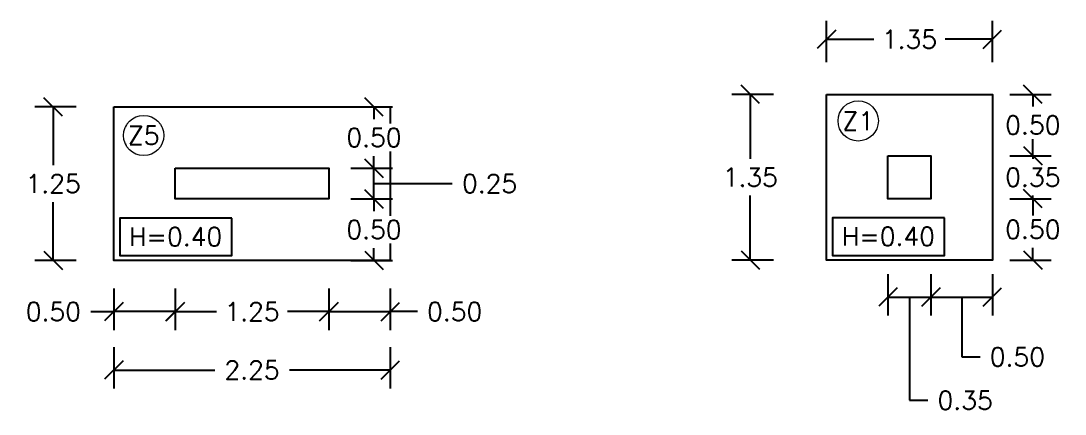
# Model space of a CAD drawing. Header units: metres. Extents: x -25 to 234, y -25 to 53.
# Drawn here: x 119.49 to 127.99, y -23.75 to -20.54 of the extents above; entities that cross this region are included whole.
import ezdxf

# ---------------------------------------------------------------- set-up
doc = ezdxf.new("R2010")
doc.units = ezdxf.units.M
doc.header["$LTSCALE"] = 0.1
doc.header["$MEASUREMENT"] = 0
doc.header["$PDMODE"] = 66
doc.linetypes.add('CONTINUA', pattern=[0])
doc.layers.add('0-S-GRID-IDEN', color=1, linetype='Continuous', lineweight=9)
for name, color, linetype in [('001-DIMTEXTO', 4, 'Continuous'), ('DIMENSIONES', 7, 'Continuous'), ('DIMTEXTO', 4, 'Continuous'), ('ZAPATAS', 6, 'Continuous')]:
    doc.layers.add(name, color=color, linetype=linetype)
doc.styles.add('SMPLEX', font='simplex.shx')
doc.dimstyles.new('DIM-75', dxfattribs={"dimscale": 0.75, "dimtxt": 0.2, "dimasz": 0.2, "dimexe": 0.2, "dimexo": 0.2, "dimgap": 0.1, "dimtad": 0, "dimtih": 1, "dimtoh": 1, "dimzin": 0, "dimdsep": 46, "dimtxsty": 'SMPLEX', "dimblk1": 'OBLIQUE', "dimblk2": 'OBLIQUE', "dimsah": 1, "dimcen": 0.2, "dimclrd": 4, "dimclre": 4, "dimclrt": 4, "dimadec": 0, "dimazin": 0, "dimtfac": 1, "dimtmove": 1, "dimatfit": 3, "dimldrblk": 'OPEN30', "dimfxl": 0.25, "dimfxlon": 1, "dimtfill": 1, "dimtolj": 1, "dimtzin": 0, "dimarcsym": 0})

# ---------------------------------------------------------------- blocks, each defined once
blk = doc.blocks.new('_Oblique')
at = {"color": 0, "linetype": 'ByBlock', "lineweight": -2}
blk.add_line((-0.5, -0.5), (0.5, 0.5), dxfattribs=at)
blk = doc.blocks.new('*D467')
at = {"layer": 'Defpoints', "color": 0, "linetype": 'CONTINUA', "transparency": 16777216}
for p in [(120.7491, -21.995), (121.9991, -21.995), (121.9991, -22.913)]:
    blk.add_point(p, dxfattribs=at)
at = {"layer": 'DIMENSIONES', "color": 4, "linetype": 'CONTINUA', "lineweight": -2, "transparency": 16777216}
for p, q in [((120.7491, -22.7255), (120.7491, -23.063)), ((121.9991, -22.7255), (121.9991, -23.063)), ((120.7491, -22.913), (121.0848, -22.913)), ((121.9991, -22.913), (121.6634, -22.913))]:
    blk.add_line(p, q, dxfattribs=at)
at = {"layer": 'DIMENSIONES', "color": 4, "linetype": 'CONTINUA', "lineweight": -2, "transparency": 16777216, "xscale": 0.15, "yscale": 0.15, "zscale": 0.15, "rotation": 180}
blk.add_blockref('_Oblique', (120.7491, -22.913), dxfattribs=at)
at = {"layer": 'DIMENSIONES', "color": 4, "linetype": 'CONTINUA', "lineweight": -2, "transparency": 16777216, "xscale": 0.15, "yscale": 0.15, "zscale": 0.15}
blk.add_blockref('_Oblique', (121.9991, -22.913), dxfattribs=at)
at = {"layer": 'DIMENSIONES', "color": 4, "linetype": 'CONTINUA', "transparency": 16777216, "insert": (121.3741, -22.913), "char_height": 0.15, "attachment_point": 5, "style": 'SMPLEX', "bg_fill": 3, "box_fill_scale": 1.25, "bg_fill_color": 256, "bg_fill_true_color": 13158600, "bg_fill_transparency": 0}
blk.add_mtext('\\A1;1.25', dxfattribs=at)
blk = doc.blocks.new('_Open30')
at = {"layer": 'DIMTEXTO', "color": 0, "lineweight": -2}
for p, q in [((-1, 0.268), (0, 0)), ((0, 0), (-1, -0.268)), ((0, 0), (-1, 0))]:
    blk.add_line(p, q, dxfattribs=at)
blk = doc.blocks.new('*D471')
at = {"layer": 'Defpoints', "color": 0, "linetype": 'CONTINUA', "transparency": 16777216}
for p in [(126.5491, -21.9928), (126.8991, -21.9928), (126.8991, -22.7945)]:
    blk.add_point(p, dxfattribs=at)
at = {"layer": 'DIMENSIONES', "color": 4, "linetype": 'CONTINUA', "lineweight": -2, "transparency": 16777216}
for p, q in [((126.5491, -22.607), (126.5491, -22.9445)), ((126.8991, -22.607), (126.8991, -22.9445)), ((126.5491, -22.7945), (126.8991, -22.7945)), ((126.7241, -22.7945), (126.7241, -23.6357)), ((126.7241, -23.6357), (126.8741, -23.6357))]:
    blk.add_line(p, q, dxfattribs=at)
at = {"layer": 'DIMENSIONES', "color": 4, "linetype": 'CONTINUA', "lineweight": -2, "transparency": 16777216, "xscale": 0.15, "yscale": 0.15, "zscale": 0.15, "rotation": 180}
blk.add_blockref('_Oblique', (126.5491, -22.7945), dxfattribs=at)
at = {"layer": 'DIMENSIONES', "color": 4, "linetype": 'CONTINUA', "lineweight": -2, "transparency": 16777216, "xscale": 0.15, "yscale": 0.15, "zscale": 0.15}
blk.add_blockref('_Oblique', (126.8991, -22.7945), dxfattribs=at)
at = {"layer": 'DIMENSIONES', "color": 4, "linetype": 'CONTINUA', "transparency": 16777216, "insert": (127.1777, -23.6357), "char_height": 0.15, "attachment_point": 5, "style": 'SMPLEX', "bg_fill": 3, "box_fill_scale": 1.25, "bg_fill_color": 256, "bg_fill_true_color": 13158600, "bg_fill_transparency": 0}
blk.add_mtext('\\A1;0.35', dxfattribs=at)
blk = doc.blocks.new('*D472')
at = {"layer": 'Defpoints', "color": 0, "linetype": 'CONTINUA', "transparency": 16777216}
for p in [(126.8991, -21.6428), (127.7282, -21.6428), (126.8991, -21.9928)]:
    blk.add_point(p, dxfattribs=at)
at = {"layer": 'DIMENSIONES', "color": 4, "linetype": 'CONTINUA', "lineweight": -2, "transparency": 16777216}
for p, q in [((127.7282, -21.6428), (127.7282, -21.4928)), ((127.5407, -21.6428), (127.8782, -21.6428)), ((127.7282, -21.6428), (127.7282, -21.6678)), ((127.5407, -21.9928), (127.8782, -21.9928)), ((127.7282, -21.9928), (127.7282, -21.9678)), ((127.7282, -21.9928), (127.7282, -22.1428))]:
    blk.add_line(p, q, dxfattribs=at)
at = {"layer": 'DIMENSIONES', "color": 4, "linetype": 'CONTINUA', "lineweight": -2, "transparency": 16777216, "xscale": 0.15, "yscale": 0.15, "zscale": 0.15}
for p, rotation in [((127.7282, -21.6428), 270), ((127.7282, -21.9928), 90)]:
    blk.add_blockref('_Oblique', p, dxfattribs=dict(at, rotation=rotation))
at = {"layer": 'DIMENSIONES', "color": 4, "linetype": 'CONTINUA', "transparency": 16777216, "insert": (127.7282, -21.8178), "char_height": 0.15, "attachment_point": 5, "style": 'SMPLEX', "bg_fill": 3, "box_fill_scale": 1.25, "bg_fill_color": 256, "bg_fill_true_color": 13158600, "bg_fill_transparency": 0}
blk.add_mtext('\\A1;0.35', dxfattribs=at)
blk = doc.blocks.new('*D477')
at = {"layer": 'Defpoints', "color": 0, "linetype": 'CONTINUA', "transparency": 16777216}
for p in [(121.9991, -21.745), (122.3664, -21.745), (121.9991, -21.995)]:
    blk.add_point(p, dxfattribs=at)
at = {"layer": 'DIMENSIONES', "color": 4, "linetype": 'CONTINUA', "lineweight": -2, "transparency": 16777216}
for p, q in [((122.1789, -21.745), (122.5164, -21.745)), ((122.3664, -21.995), (122.3664, -21.745)), ((122.3664, -21.87), (122.8539, -21.87)), ((122.8539, -21.87), (123.0039, -21.87)), ((122.1789, -21.995), (122.5164, -21.995))]:
    blk.add_line(p, q, dxfattribs=at)
at = {"layer": 'DIMENSIONES', "color": 4, "linetype": 'CONTINUA', "lineweight": -2, "transparency": 16777216, "xscale": 0.15, "yscale": 0.15, "zscale": 0.15}
for p, rotation in [((122.3664, -21.745), 90), ((122.3664, -21.995), 270)]:
    blk.add_blockref('_Oblique', p, dxfattribs=dict(at, rotation=rotation))
at = {"layer": 'DIMENSIONES', "color": 4, "linetype": 'CONTINUA', "transparency": 16777216, "insert": (123.3074, -21.87), "char_height": 0.15, "attachment_point": 5, "style": 'SMPLEX', "bg_fill": 3, "box_fill_scale": 1.25, "bg_fill_color": 256, "bg_fill_true_color": 13158600, "bg_fill_transparency": 0}
blk.add_mtext('\\A1;0.25', dxfattribs=at)
blk = doc.blocks.new('*D478')
at = {"layer": 'Defpoints', "color": 0, "linetype": 'CONTINUA', "transparency": 16777216}
for p in [(120.2491, -22.495), (122.4991, -22.495), (122.4991, -23.389)]:
    blk.add_point(p, dxfattribs=at)
at = {"layer": 'DIMENSIONES', "color": 4, "linetype": 'CONTINUA', "lineweight": -2, "transparency": 16777216}
for p, q in [((120.2491, -23.2015), (120.2491, -23.539)), ((122.4991, -23.2015), (122.4991, -23.539)), ((120.2491, -23.389), (121.0705, -23.389)), ((122.4991, -23.389), (121.6777, -23.389))]:
    blk.add_line(p, q, dxfattribs=at)
at = {"layer": 'DIMENSIONES', "color": 4, "linetype": 'CONTINUA', "lineweight": -2, "transparency": 16777216, "xscale": 0.15, "yscale": 0.15, "zscale": 0.15, "rotation": 180}
blk.add_blockref('_Oblique', (120.2491, -23.389), dxfattribs=at)
at = {"layer": 'DIMENSIONES', "color": 4, "linetype": 'CONTINUA', "lineweight": -2, "transparency": 16777216, "xscale": 0.15, "yscale": 0.15, "zscale": 0.15}
blk.add_blockref('_Oblique', (122.4991, -23.389), dxfattribs=at)
at = {"layer": 'DIMENSIONES', "color": 4, "linetype": 'CONTINUA', "transparency": 16777216, "insert": (121.3741, -23.389), "char_height": 0.15, "attachment_point": 5, "style": 'SMPLEX', "bg_fill": 3, "box_fill_scale": 1.25, "bg_fill_color": 256, "bg_fill_true_color": 13158600, "bg_fill_transparency": 0}
blk.add_mtext('\\A1;2.25', dxfattribs=at)
blk = doc.blocks.new('*D479')
at = {"layer": 'Defpoints', "color": 0, "linetype": 'CONTINUA', "transparency": 16777216}
for p in [(119.7555, -21.245), (120.2491, -21.245), (120.2491, -22.495)]:
    blk.add_point(p, dxfattribs=at)
at = {"layer": 'DIMENSIONES', "color": 4, "linetype": 'CONTINUA', "lineweight": -2, "transparency": 16777216}
for p, q in [((119.943, -21.245), (119.6055, -21.245)), ((119.7555, -21.245), (119.7555, -21.72)), ((119.7555, -22.495), (119.7555, -22.02)), ((119.943, -22.495), (119.6055, -22.495))]:
    blk.add_line(p, q, dxfattribs=at)
at = {"layer": 'DIMENSIONES', "color": 4, "linetype": 'CONTINUA', "lineweight": -2, "transparency": 16777216, "xscale": 0.15, "yscale": 0.15, "zscale": 0.15}
for p, rotation in [((119.7555, -21.245), 90), ((119.7555, -22.495), 270)]:
    blk.add_blockref('_Oblique', p, dxfattribs=dict(at, rotation=rotation))
at = {"layer": 'DIMENSIONES', "color": 4, "linetype": 'CONTINUA', "transparency": 16777216, "insert": (119.7555, -21.87), "char_height": 0.15, "attachment_point": 5, "style": 'SMPLEX', "bg_fill": 3, "box_fill_scale": 1.25, "bg_fill_color": 256, "bg_fill_true_color": 13158600, "bg_fill_transparency": 0}
blk.add_mtext('\\A1;1.25', dxfattribs=at)
blk = doc.blocks.new('*D486')
at = {"layer": 'Defpoints', "color": 0, "linetype": 'CONTINUA', "transparency": 16777216}
for p in [(127.3991, -20.6937), (126.0491, -22.4928), (127.3991, -22.4928)]:
    blk.add_point(p, dxfattribs=at)
at = {"layer": 'DIMENSIONES', "color": 4, "linetype": 'CONTINUA', "lineweight": -2, "transparency": 16777216}
for p, q in [((126.0491, -20.8812), (126.0491, -20.5437)), ((127.3991, -20.8812), (127.3991, -20.5437)), ((126.0491, -20.6937), (126.4348, -20.6937)), ((127.3991, -20.6937), (127.0134, -20.6937))]:
    blk.add_line(p, q, dxfattribs=at)
at = {"layer": 'DIMENSIONES', "color": 4, "linetype": 'CONTINUA', "lineweight": -2, "transparency": 16777216, "xscale": 0.15, "yscale": 0.15, "zscale": 0.15, "rotation": 180}
blk.add_blockref('_Oblique', (126.0491, -20.6937), dxfattribs=at)
at = {"layer": 'DIMENSIONES', "color": 4, "linetype": 'CONTINUA', "lineweight": -2, "transparency": 16777216, "xscale": 0.15, "yscale": 0.15, "zscale": 0.15}
blk.add_blockref('_Oblique', (127.3991, -20.6937), dxfattribs=at)
at = {"layer": 'DIMENSIONES', "color": 4, "linetype": 'CONTINUA', "transparency": 16777216, "insert": (126.7241, -20.6937), "char_height": 0.15, "attachment_point": 5, "style": 'SMPLEX', "bg_fill": 3, "box_fill_scale": 1.25, "bg_fill_color": 256, "bg_fill_true_color": 13158600, "bg_fill_transparency": 0}
blk.add_mtext('\\A1;1.35', dxfattribs=at)
blk = doc.blocks.new('*D487')
at = {"layer": 'Defpoints', "color": 0, "linetype": 'CONTINUA', "transparency": 16777216}
for p in [(125.4289, -21.1428), (126.0491, -21.1428), (126.0491, -22.4928)]:
    blk.add_point(p, dxfattribs=at)
at = {"layer": 'DIMENSIONES', "color": 4, "linetype": 'CONTINUA', "lineweight": -2, "transparency": 16777216}
for p, q in [((125.6164, -21.1428), (125.2789, -21.1428)), ((125.4289, -21.1428), (125.4289, -21.6678)), ((125.4289, -22.4928), (125.4289, -21.9678)), ((125.6164, -22.4928), (125.2789, -22.4928))]:
    blk.add_line(p, q, dxfattribs=at)
at = {"layer": 'DIMENSIONES', "color": 4, "linetype": 'CONTINUA', "lineweight": -2, "transparency": 16777216, "xscale": 0.15, "yscale": 0.15, "zscale": 0.15}
for p, rotation in [((125.4289, -21.1428), 90), ((125.4289, -22.4928), 270)]:
    blk.add_blockref('_Oblique', p, dxfattribs=dict(at, rotation=rotation))
at = {"layer": 'DIMENSIONES', "color": 4, "linetype": 'CONTINUA', "transparency": 16777216, "insert": (125.4289, -21.8178), "char_height": 0.15, "attachment_point": 5, "style": 'SMPLEX', "bg_fill": 3, "box_fill_scale": 1.25, "bg_fill_color": 256, "bg_fill_true_color": 13158600, "bg_fill_transparency": 0}
blk.add_mtext('\\A1;1.35', dxfattribs=at)
blk = doc.blocks.new('*D488')
at = {"layer": 'Defpoints', "color": 0, "linetype": 'CONTINUA', "transparency": 16777216}
for p in [(126.8991, -21.9928), (126.8991, -22.4928), (127.7282, -22.4928)]:
    blk.add_point(p, dxfattribs=at)
at = {"layer": 'DIMENSIONES', "color": 4, "linetype": 'CONTINUA', "lineweight": -2, "transparency": 16777216}
for p, q in [((127.5407, -21.9928), (127.8782, -21.9928)), ((127.7282, -21.9928), (127.7282, -22.0928)), ((127.7282, -22.4928), (127.7282, -22.3928)), ((127.5407, -22.4928), (127.8782, -22.4928))]:
    blk.add_line(p, q, dxfattribs=at)
at = {"layer": 'DIMENSIONES', "color": 4, "linetype": 'CONTINUA', "lineweight": -2, "transparency": 16777216, "xscale": 0.15, "yscale": 0.15, "zscale": 0.15}
for p, rotation in [((127.7282, -21.9928), 90), ((127.7282, -22.4928), 270)]:
    blk.add_blockref('_Oblique', p, dxfattribs=dict(at, rotation=rotation))
at = {"layer": 'DIMENSIONES', "color": 4, "linetype": 'CONTINUA', "transparency": 16777216, "insert": (127.7282, -22.2428), "char_height": 0.15, "attachment_point": 5, "style": 'SMPLEX', "bg_fill": 3, "box_fill_scale": 1.25, "bg_fill_color": 256, "bg_fill_true_color": 13158600, "bg_fill_transparency": 0}
blk.add_mtext('\\A1;0.50', dxfattribs=at)
blk = doc.blocks.new('*D489')
at = {"layer": 'Defpoints', "color": 0, "linetype": 'CONTINUA', "transparency": 16777216}
for p in [(126.8991, -21.9928), (127.3991, -21.9928), (127.3991, -22.7945)]:
    blk.add_point(p, dxfattribs=at)
at = {"layer": 'DIMENSIONES', "color": 4, "linetype": 'CONTINUA', "lineweight": -2, "transparency": 16777216}
for p, q in [((126.8991, -22.607), (126.8991, -22.9445)), ((127.3991, -22.607), (127.3991, -22.9445)), ((126.8991, -22.7945), (127.3991, -22.7945)), ((127.1491, -22.7945), (127.1491, -23.282)), ((127.1491, -23.282), (127.2991, -23.282))]:
    blk.add_line(p, q, dxfattribs=at)
at = {"layer": 'DIMENSIONES', "color": 4, "linetype": 'CONTINUA', "lineweight": -2, "transparency": 16777216, "xscale": 0.15, "yscale": 0.15, "zscale": 0.15, "rotation": 180}
blk.add_blockref('_Oblique', (126.8991, -22.7945), dxfattribs=at)
at = {"layer": 'DIMENSIONES', "color": 4, "linetype": 'CONTINUA', "lineweight": -2, "transparency": 16777216, "xscale": 0.15, "yscale": 0.15, "zscale": 0.15}
blk.add_blockref('_Oblique', (127.3991, -22.7945), dxfattribs=at)
at = {"layer": 'DIMENSIONES', "color": 4, "linetype": 'CONTINUA', "transparency": 16777216, "insert": (127.6027, -23.282), "char_height": 0.15, "attachment_point": 5, "style": 'SMPLEX', "bg_fill": 3, "box_fill_scale": 1.25, "bg_fill_color": 256, "bg_fill_true_color": 13158600, "bg_fill_transparency": 0}
blk.add_mtext('\\A1;0.50', dxfattribs=at)
blk = doc.blocks.new('*D513')
at = {"layer": 'Defpoints', "color": 0, "linetype": 'CONTINUA', "transparency": 16777216}
for p in [(121.9991, -21.995), (121.9991, -22.495), (122.3664, -22.495)]:
    blk.add_point(p, dxfattribs=at)
at = {"layer": 'DIMENSIONES', "color": 4, "linetype": 'CONTINUA', "lineweight": -2, "transparency": 16777216}
for p, q in [((122.1789, -21.995), (122.5164, -21.995)), ((122.3664, -21.995), (122.3664, -22.095)), ((122.3664, -22.495), (122.3664, -22.395)), ((122.1789, -22.495), (122.5164, -22.495))]:
    blk.add_line(p, q, dxfattribs=at)
at = {"layer": 'DIMENSIONES', "color": 4, "linetype": 'CONTINUA', "lineweight": -2, "transparency": 16777216, "xscale": 0.15, "yscale": 0.15, "zscale": 0.15}
for p, rotation in [((122.3664, -21.995), 90), ((122.3664, -22.495), 270)]:
    blk.add_blockref('_Oblique', p, dxfattribs=dict(at, rotation=rotation))
at = {"layer": 'DIMENSIONES', "color": 4, "linetype": 'CONTINUA', "transparency": 16777216, "insert": (122.3664, -22.245), "char_height": 0.15, "attachment_point": 5, "style": 'SMPLEX', "bg_fill": 3, "box_fill_scale": 1.25, "bg_fill_color": 256, "bg_fill_true_color": 13158600, "bg_fill_transparency": 0}
blk.add_mtext('\\A1;0.50', dxfattribs=at)
blk = doc.blocks.new('*D524')
at = {"layer": 'Defpoints', "color": 0, "linetype": 'CONTINUA', "transparency": 16777216}
for p in [(126.8991, -21.1428), (127.7282, -21.1428), (126.8991, -21.6428)]:
    blk.add_point(p, dxfattribs=at)
at = {"layer": 'DIMENSIONES', "color": 4, "linetype": 'CONTINUA', "lineweight": -2, "transparency": 16777216}
for p, q in [((127.5407, -21.1428), (127.8782, -21.1428)), ((127.7282, -21.1428), (127.7282, -21.2428)), ((127.7282, -21.6428), (127.7282, -21.5428)), ((127.5407, -21.6428), (127.8782, -21.6428))]:
    blk.add_line(p, q, dxfattribs=at)
at = {"layer": 'DIMENSIONES', "color": 4, "linetype": 'CONTINUA', "lineweight": -2, "transparency": 16777216, "xscale": 0.15, "yscale": 0.15, "zscale": 0.15}
for p, rotation in [((127.7282, -21.1428), 90), ((127.7282, -21.6428), 270)]:
    blk.add_blockref('_Oblique', p, dxfattribs=dict(at, rotation=rotation))
at = {"layer": 'DIMENSIONES', "color": 4, "linetype": 'CONTINUA', "transparency": 16777216, "insert": (127.7282, -21.3928), "char_height": 0.15, "attachment_point": 5, "style": 'SMPLEX', "bg_fill": 3, "box_fill_scale": 1.25, "bg_fill_color": 256, "bg_fill_true_color": 13158600, "bg_fill_transparency": 0}
blk.add_mtext('\\A1;0.50', dxfattribs=at)
blk = doc.blocks.new('*D547')
at = {"layer": 'Defpoints', "color": 0, "linetype": 'CONTINUA', "transparency": 16777216}
for p in [(120.2491, -21.995), (120.7486, -21.995), (120.2491, -22.913)]:
    blk.add_point(p, dxfattribs=at)
at = {"layer": 'DIMENSIONES', "color": 4, "linetype": 'CONTINUA', "lineweight": -2, "transparency": 16777216}
for p, q in [((120.2491, -22.7255), (120.2491, -23.063)), ((120.7486, -22.7255), (120.7486, -23.063)), ((120.061, -22.913), (120.2491, -22.913)), ((120.7486, -22.913), (120.2491, -22.913))]:
    blk.add_line(p, q, dxfattribs=at)
at = {"layer": 'DIMENSIONES', "color": 4, "linetype": 'CONTINUA', "lineweight": -2, "transparency": 16777216, "xscale": 0.15, "yscale": 0.15, "zscale": 0.15, "rotation": 180}
blk.add_blockref('_Oblique', (120.2491, -22.913), dxfattribs=at)
at = {"layer": 'DIMENSIONES', "color": 4, "linetype": 'CONTINUA', "lineweight": -2, "transparency": 16777216, "xscale": 0.15, "yscale": 0.15, "zscale": 0.15}
blk.add_blockref('_Oblique', (120.7486, -22.913), dxfattribs=at)
at = {"layer": 'DIMENSIONES', "color": 4, "linetype": 'CONTINUA', "transparency": 16777216, "insert": (119.7574, -22.913), "char_height": 0.15, "attachment_point": 5, "style": 'SMPLEX', "bg_fill": 3, "box_fill_scale": 1.25, "bg_fill_color": 256, "bg_fill_true_color": 13158600, "bg_fill_transparency": 0}
blk.add_mtext('\\A1;0.50', dxfattribs=at)
blk = doc.blocks.new('*D548')
at = {"layer": 'Defpoints', "color": 0, "linetype": 'CONTINUA', "transparency": 16777216}
for p in [(121.9991, -21.995), (122.4991, -21.995), (122.4991, -22.913)]:
    blk.add_point(p, dxfattribs=at)
at = {"layer": 'DIMENSIONES', "color": 4, "linetype": 'CONTINUA', "lineweight": -2, "transparency": 16777216}
for p, q in [((121.9991, -22.7255), (121.9991, -23.063)), ((122.4991, -22.7255), (122.4991, -23.063)), ((121.9991, -22.913), (122.4991, -22.913)), ((122.7194, -22.913), (122.4991, -22.913))]:
    blk.add_line(p, q, dxfattribs=at)
at = {"layer": 'DIMENSIONES', "color": 4, "linetype": 'CONTINUA', "lineweight": -2, "transparency": 16777216, "xscale": 0.15, "yscale": 0.15, "zscale": 0.15, "rotation": 180}
blk.add_blockref('_Oblique', (121.9991, -22.913), dxfattribs=at)
at = {"layer": 'DIMENSIONES', "color": 4, "linetype": 'CONTINUA', "lineweight": -2, "transparency": 16777216, "xscale": 0.15, "yscale": 0.15, "zscale": 0.15}
blk.add_blockref('_Oblique', (122.4991, -22.913), dxfattribs=at)
at = {"layer": 'DIMENSIONES', "color": 4, "linetype": 'CONTINUA', "transparency": 16777216, "insert": (123.023, -22.913), "char_height": 0.15, "attachment_point": 5, "style": 'SMPLEX', "bg_fill": 3, "box_fill_scale": 1.25, "bg_fill_color": 256, "bg_fill_true_color": 13158600, "bg_fill_transparency": 0}
blk.add_mtext('\\A1;0.50', dxfattribs=at)
blk = doc.blocks.new('*D549')
at = {"layer": 'Defpoints', "color": 0, "linetype": 'CONTINUA', "transparency": 16777216}
for p in [(121.999, -21.245), (122.3664, -21.245), (121.999, -21.745)]:
    blk.add_point(p, dxfattribs=at)
at = {"layer": 'DIMENSIONES', "color": 4, "linetype": 'CONTINUA', "lineweight": -2, "transparency": 16777216}
for p, q in [((122.1789, -21.245), (122.5164, -21.245)), ((122.3664, -21.245), (122.3664, -21.345)), ((122.3664, -21.745), (122.3664, -21.645)), ((122.1789, -21.745), (122.5164, -21.745))]:
    blk.add_line(p, q, dxfattribs=at)
at = {"layer": 'DIMENSIONES', "color": 4, "linetype": 'CONTINUA', "lineweight": -2, "transparency": 16777216, "xscale": 0.15, "yscale": 0.15, "zscale": 0.15}
for p, rotation in [((122.3664, -21.245), 90), ((122.3664, -21.745), 270)]:
    blk.add_blockref('_Oblique', p, dxfattribs=dict(at, rotation=rotation))
at = {"layer": 'DIMENSIONES', "color": 4, "linetype": 'CONTINUA', "transparency": 16777216, "insert": (122.3664, -21.495), "char_height": 0.15, "attachment_point": 5, "style": 'SMPLEX', "bg_fill": 3, "box_fill_scale": 1.25, "bg_fill_color": 256, "bg_fill_true_color": 13158600, "bg_fill_transparency": 0}
blk.add_mtext('\\A1;0.50', dxfattribs=at)

msp = doc.modelspace()

# ---------------------------------------------------------------- dimensions: what is measured, and where the dimension line sits
at = {"layer": 'DIMENSIONES', "linetype": 'CONTINUA'}
dim = msp.add_linear_dim(base=(121.9991, -22.913), p1=(120.7491, -21.995), p2=(121.9991, -21.995), dimstyle='DIM-75', dxfattribs=at)
dim.commit()
dim.dimension.update_dxf_attribs({"geometry": '*D467', "text_midpoint": (121.3741, -22.913)})
dim = msp.add_linear_dim(base=(126.8991, -22.7945), p1=(126.5491, -21.9928), p2=(126.8991, -21.9928), dimstyle='DIM-75', dxfattribs=at)
dim.commit()
dim.dimension.update_dxf_attribs({"geometry": '*D471', "text_midpoint": (126.9491, -23.6357), "dimtype": 160})

# ---------------------------------------------------------------- next in the draw order: dimensions: what is measured, and where the dimension line sits
for base, p1, p2, picture, middle in [((127.7282, -21.6428), (126.8991, -21.9928), (126.8991, -21.6428), '*D472', (127.7282, -21.8178)), ((122.3664, -21.745), (121.9991, -21.995), (121.9991, -21.745), '*D477', (123.0789, -21.87))]:
    dim = msp.add_linear_dim(base=base, p1=p1, p2=p2, angle=90, dimstyle='DIM-75', dxfattribs=at)
    dim.commit()
    dim.dimension.update_dxf_attribs({"geometry": picture, "text_midpoint": middle})

# ---------------------------------------------------------------- next in the draw order: linework, layer by layer
at = {"layer": '001-DIMTEXTO', "linetype": 'CONTINUA'}
for points in [[(126.5491, -21.6428), (126.8991, -21.6428), (126.8991, -21.9928), (126.5491, -21.9928)], [(120.7491, -21.745), (121.9991, -21.745), (121.9991, -21.995), (120.7491, -21.995)]]:
    msp.add_lwpolyline(points, close=True, dxfattribs=at)
at = {"layer": 'ZAPATAS', "lineweight": 25}
for points in [[(126.0491, -21.1428), (127.3991, -21.1428), (127.3991, -22.4928), (126.0491, -22.4928)], [(120.2491, -21.245), (122.4991, -21.245), (122.4991, -22.495), (120.2491, -22.495)]]:
    msp.add_lwpolyline(points, close=True, dxfattribs=at)

# ---------------------------------------------------------------- next in the draw order: texts
at = {"layer": 'DIMTEXTO', "color": 4, "insert": (120.4925, -21.4775), "char_height": 0.15, "attachment_point": 5, "rotation": 0, "style": 'SMPLEX', "bg_fill": 3, "box_fill_scale": 1.1, "bg_fill_color": 256, "bg_fill_true_color": 13158600, "bg_fill_transparency": 0}
msp.add_mtext('\\A1;Z5', dxfattribs=at)

# ---------------------------------------------------------------- next in the draw order: dimensions: what is measured, and where the dimension line sits
at = {"layer": 'DIMENSIONES', "linetype": 'CONTINUA'}
for base, p1, p2, picture, middle in [((127.3991, -20.6937), (126.0491, -22.4928), (127.3991, -22.4928), '*D486', (126.7241, -20.6937)), ((122.4991, -23.389), (120.2491, -22.495), (122.4991, -22.495), '*D478', (121.3741, -23.389))]:
    dim = msp.add_linear_dim(base=base, p1=p1, p2=p2, dimstyle='DIM-75', dxfattribs=at)
    dim.commit()
    dim.dimension.update_dxf_attribs({"geometry": picture, "text_midpoint": middle})
dim = msp.add_linear_dim(base=(122.3664, -21.245), p1=(121.999, -21.745), p2=(121.999, -21.245), angle=90, dimstyle='DIM-75', dxfattribs=at)
dim.commit()
dim.dimension.update_dxf_attribs({"geometry": '*D549', "text_midpoint": (122.3664, -21.495)})

# ---------------------------------------------------------------- next in the draw order: linework, layer by layer
at = {"layer": '0-S-GRID-IDEN'}
msp.add_circle((120.4925, -21.4775), 0.164, dxfattribs=at)

# ---------------------------------------------------------------- next in the draw order: texts
at = {"layer": 'DIMTEXTO', "color": 4, "insert": (126.3067, -21.3592), "char_height": 0.15, "attachment_point": 5, "rotation": 0, "style": 'SMPLEX', "bg_fill": 3, "box_fill_scale": 1.1, "bg_fill_color": 256, "bg_fill_true_color": 13158600, "bg_fill_transparency": 0}
msp.add_mtext('\\A1;Z1', dxfattribs=at)

# ---------------------------------------------------------------- next in the draw order: dimensions: what is measured, and where the dimension line sits
at = {"layer": 'DIMENSIONES', "linetype": 'CONTINUA'}
for base, p1, p2, picture, middle in [((125.4289, -21.1428), (126.0491, -22.4928), (126.0491, -21.1428), '*D487', (125.4289, -21.8178)), ((127.7282, -21.1428), (126.8991, -21.6428), (126.8991, -21.1428), '*D524', (127.7282, -21.3928)), ((119.7555, -21.245), (120.2491, -22.495), (120.2491, -21.245), '*D479', (119.7555, -21.87)), ((122.3664, -22.495), (121.9991, -21.995), (121.9991, -22.495), '*D513', (122.3664, -22.245)), ((127.7282, -22.4928), (126.8991, -21.9928), (126.8991, -22.4928), '*D488', (127.7282, -22.2428))]:
    dim = msp.add_linear_dim(base=base, p1=p1, p2=p2, angle=90, dimstyle='DIM-75', dxfattribs=at)
    dim.commit()
    dim.dimension.update_dxf_attribs({"geometry": picture, "text_midpoint": middle})

# ---------------------------------------------------------------- next in the draw order: linework, layer by layer
at = {"layer": '0-S-GRID-IDEN'}
msp.add_circle((126.3067, -21.3592), 0.164, dxfattribs=at)

# ---------------------------------------------------------------- next in the draw order: dimensions: what is measured, and where the dimension line sits
at = {"layer": 'DIMENSIONES', "linetype": 'CONTINUA'}
for base, p1, p2, picture, middle in [((120.2491, -22.913), (120.7486, -21.995), (120.2491, -21.995), '*D547', (119.7574, -22.913)), ((122.4991, -22.913), (121.9991, -21.995), (122.4991, -21.995), '*D548', (123.023, -22.913))]:
    dim = msp.add_linear_dim(base=base, p1=p1, p2=p2, dimstyle='DIM-75', dxfattribs=at)
    dim.commit()
    dim.dimension.update_dxf_attribs({"geometry": picture, "text_midpoint": middle, "dimtype": 160})
dim = msp.add_linear_dim(base=(127.3991, -22.7945), p1=(126.8991, -21.9928), p2=(127.3991, -21.9928), dimstyle='DIM-75', dxfattribs=at)
dim.commit()
dim.dimension.update_dxf_attribs({"geometry": '*D489', "text_midpoint": (127.3741, -23.282)})

# ---------------------------------------------------------------- next in the draw order: linework, layer by layer
at = {"layer": 'DIMTEXTO', "color": 4}
for points in [[(121.2096, -22.1512), (120.2972, -22.1512), (120.2972, -22.4568), (121.2096, -22.4568)], [(127.0096, -22.1491), (126.0972, -22.1491), (126.0972, -22.4547), (127.0096, -22.4547)]]:
    msp.add_lwpolyline(points, close=True, dxfattribs=at)

# ---------------------------------------------------------------- next in the draw order: texts
at = {"layer": 'DIMTEXTO', "color": 4, "char_height": 0.15, "attachment_point": 5, "rotation": 0, "style": 'SMPLEX', "bg_fill": 3, "box_fill_scale": 1.1, "bg_fill_color": 256, "bg_fill_true_color": 13158600, "bg_fill_transparency": 0}
for insert in [(120.7527, -22.3022), (126.5527, -22.3001)]:
    msp.add_mtext('\\A1;H=0.40', dxfattribs=dict(at, insert=insert))

doc.saveas('drawing.dxf')
